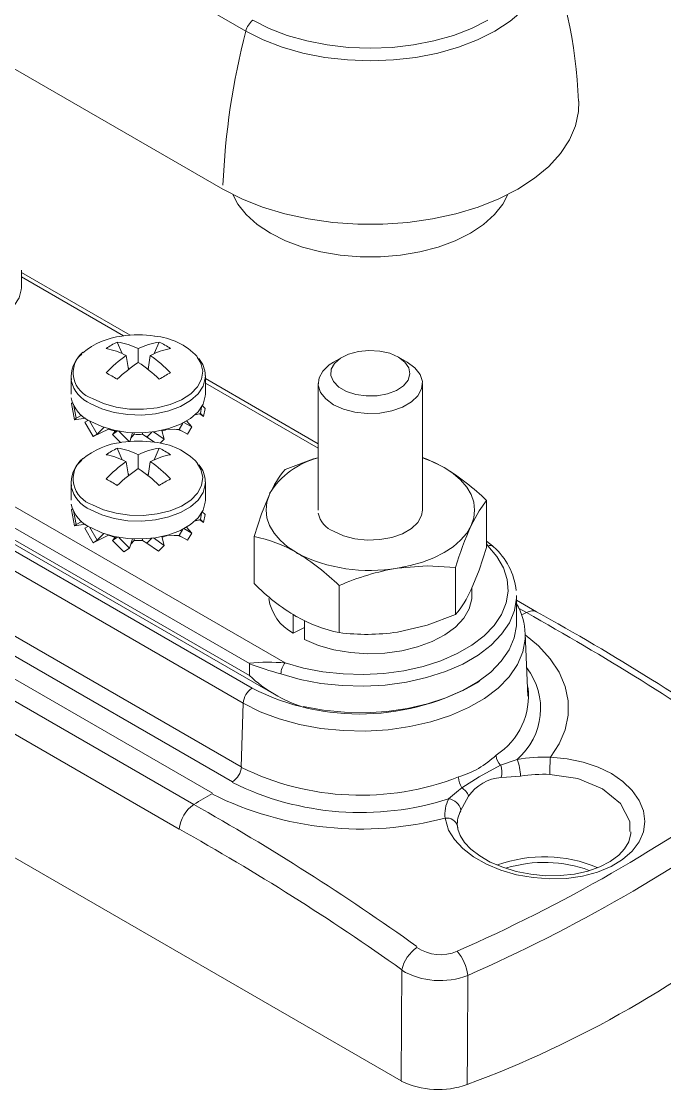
# Model space of a CAD drawing. Header units: inches. Extents: x 0.2 to 16.8, y 0.2 to 10.8.
# Drawn here: x 13.527 to 15.069, y 4.571 to 7.135 of the extents above; entities that cross this region are included whole.
import ezdxf

# ---------------------------------------------------------------- set-up
doc = ezdxf.new("R2010")
doc.units = ezdxf.units.IN
doc.header["$MEASUREMENT"] = 0

msp = doc.modelspace()

# ---------------------------------------------------------------- linework, layer by layer
at = {"color": 7, "linetype": 'Continuous', "lineweight": 0}
for p, q in [((14.0647, 7.1112), (11.1868, 8.7726)), ((11.2041, 7.3014), (14.1593, 5.5955)), ((14.0736, 5.5935), (11.2452, 7.2263)), ((11.2452, 7.1977), (14.0736, 5.5649)), ((11.2516, 7.1675), (14.08, 5.5347)), ((14.0588, 5.4988), (11.2304, 7.1316)), ((11.2258, 6.9786), (14.0542, 5.3458)), ((14.033, 5.31), (11.2046, 6.9428)), ((11.1116, 6.8885), (13.94, 5.2557)), ((13.9055, 5.1963), (11.0771, 6.8292)), ((13.772, 6.3799), (13.5268, 6.5214)), ((14.2386, 6.1106), (13.9681, 6.2667)), ((14.6451, 5.8759), (14.6424, 5.8813)), ((14.6451, 5.8759), (14.6424, 5.8774)), ((13.9853, 5.2824), (13.204, 5.7334)), ((14.7376, 5.7161), (14.719, 5.7268)), ((14.0736, 5.5649), (14.0736, 5.5935)), ((14.0542, 5.3458), (14.0588, 5.4988)), ((14.676, 5.3497), (14.7154, 5.3638))]:
    msp.add_line(p, q, dxfattribs=at)
at = {"color": 7, "linetype": 'Continuous', "lineweight": 15}
for p, q in [((11.1321, 8.3933), (14.01, 6.7319)), ((11.1935, 7.2169), (14.1384, 5.5168)), ((10.5279, 6.8496), (14.4375, 4.5926)), ((13.5268, 6.495), (13.5268, 6.5377)), ((13.7876, 6.3816), (13.5268, 6.5321)), ((13.7568, 6.3651), (13.7687, 6.3373)), ((13.8573, 6.3651), (13.8454, 6.3373)), ((13.7783, 6.3328), (13.7834, 6.2991)), ((13.8071, 6.3162), (13.8071, 6.3495)), ((13.8359, 6.3328), (13.8307, 6.2991)), ((14.2964, 6.3291), (14.2752, 6.3169)), ((14.452, 6.3169), (14.4307, 6.3291)), ((13.6461, 6.283), (13.6461, 6.2402)), ((13.6461, 6.283), (13.6463, 6.2782)), ((13.7825, 6.3051), (13.7847, 6.3001)), ((13.8316, 6.3051), (13.8295, 6.3001)), ((13.9681, 6.2402), (13.9681, 6.283)), ((14.2386, 6.1212), (13.9681, 6.2774)), ((14.2386, 6.2659), (14.2386, 5.9621)), ((14.4886, 5.9621), (14.4886, 6.2659)), ((13.6498, 6.2204), (13.647, 6.2176)), ((13.647, 6.2176), (13.6543, 6.1787)), ((13.658, 6.1824), (13.6517, 6.2158)), ((13.9591, 6.2096), (13.9561, 6.1939)), ((13.9671, 6.2061), (13.9607, 6.2125)), ((13.9634, 6.1866), (13.9671, 6.2061)), ((13.6543, 6.1787), (13.6806, 6.1827)), ((13.6543, 6.1787), (13.658, 6.1824)), ((13.658, 6.1824), (13.672, 6.1897)), ((13.6875, 6.178), (13.6789, 6.173)), ((13.9413, 6.1902), (13.9546, 6.1931)), ((13.9433, 6.1907), (13.9561, 6.1939)), ((13.9634, 6.1866), (13.9546, 6.1931)), ((13.9561, 6.1939), (13.9634, 6.1866)), ((13.6789, 6.173), (13.6989, 6.1384)), ((13.7089, 6.1442), (13.6905, 6.1762)), ((13.6989, 6.1384), (13.736, 6.1564)), ((13.7089, 6.1442), (13.7244, 6.1605)), ((13.736, 6.1568), (13.736, 6.1564)), ((13.7571, 6.1519), (13.7452, 6.1436)), ((13.869, 6.1321), (13.8639, 6.1533)), ((13.8781, 6.1564), (13.8781, 6.1568)), ((13.8781, 6.1564), (13.9052, 6.1557)), ((13.9138, 6.1707), (13.9052, 6.1557)), ((13.9052, 6.1557), (13.9252, 6.1442)), ((13.9352, 6.1615), (13.9167, 6.1722)), ((13.9352, 6.1615), (13.923, 6.1758)), ((13.9252, 6.1442), (13.9352, 6.1615)), ((13.6989, 6.1384), (13.7089, 6.1442)), ((13.7476, 6.1457), (13.7452, 6.1436)), ((13.7452, 6.1436), (13.7647, 6.1241)), ((13.7852, 6.1267), (13.7606, 6.1512)), ((13.7865, 6.1268), (13.793, 6.1476)), ((13.789, 6.1349), (13.797, 6.1438)), ((13.797, 6.1475), (13.797, 6.1438)), ((13.8172, 6.1438), (13.8172, 6.1475)), ((13.8172, 6.1438), (13.828, 6.1373)), ((13.8249, 6.1392), (13.8351, 6.1324)), ((13.8399, 6.1493), (13.828, 6.1373)), ((13.828, 6.1373), (13.8464, 6.1246)), ((13.869, 6.1321), (13.8435, 6.1497)), ((13.8592, 6.1223), (13.869, 6.1321)), ((13.7568, 6.1103), (13.7687, 6.0826)), ((13.8573, 6.1103), (13.8454, 6.0826)), ((13.7783, 6.0781), (13.7834, 6.0444)), ((13.8071, 6.0615), (13.8071, 6.0947)), ((13.8359, 6.0781), (13.8307, 6.0444)), ((13.7825, 6.0503), (13.7847, 6.0454)), ((13.8316, 6.0503), (13.8295, 6.0454)), ((13.6461, 6.0282), (13.6461, 5.9855)), ((13.6461, 6.0282), (13.6463, 6.0234)), ((13.9681, 5.9855), (13.9681, 6.0282)), ((14.6424, 5.8721), (14.6424, 5.9848)), ((13.6498, 5.9656), (13.647, 5.9629)), ((13.647, 5.9629), (13.6543, 5.924)), ((13.658, 5.9277), (13.6517, 5.9611)), ((13.9591, 5.9549), (13.9561, 5.9392)), ((13.9671, 5.9513), (13.9607, 5.9577)), ((13.9634, 5.9319), (13.9671, 5.9513)), ((13.6543, 5.924), (13.6806, 5.928)), ((13.6543, 5.924), (13.658, 5.9277)), ((13.658, 5.9277), (13.672, 5.9349)), ((13.6875, 5.9233), (13.6789, 5.9183)), ((13.7089, 5.8894), (13.6905, 5.9214)), ((13.9352, 5.9068), (13.923, 5.921)), ((13.9413, 5.9355), (13.9546, 5.9384)), ((13.9433, 5.936), (13.9561, 5.9392)), ((13.9634, 5.9319), (13.9546, 5.9384)), ((13.9561, 5.9392), (13.9634, 5.9319)), ((13.6789, 5.9183), (13.6989, 5.8837)), ((13.6989, 5.8837), (13.736, 5.9016)), ((13.7089, 5.8894), (13.7244, 5.9058)), ((13.736, 5.9021), (13.736, 5.9016)), ((13.7571, 5.8972), (13.7452, 5.8889)), ((13.7861, 5.871), (13.7606, 5.8965)), ((13.869, 5.8774), (13.8639, 5.8986)), ((13.8781, 5.9016), (13.8781, 5.9021)), ((13.8781, 5.9016), (13.9052, 5.901)), ((13.9138, 5.916), (13.9052, 5.901)), ((13.9052, 5.901), (13.9252, 5.8894)), ((13.9352, 5.9068), (13.9167, 5.9174)), ((13.9252, 5.8894), (13.9352, 5.9068)), ((14.0847, 5.7859), (14.0847, 5.8986)), ((13.6989, 5.8837), (13.7089, 5.8894)), ((13.7476, 5.891), (13.7452, 5.8889)), ((13.7452, 5.8889), (13.7725, 5.8616)), ((13.7725, 5.8616), (13.7861, 5.871)), ((13.7861, 5.871), (13.793, 5.8929)), ((13.789, 5.8802), (13.797, 5.8891)), ((13.797, 5.8928), (13.797, 5.8891)), ((13.8172, 5.8891), (13.8172, 5.8928)), ((13.8172, 5.8891), (13.828, 5.8826)), ((13.8249, 5.8844), (13.8351, 5.8776)), ((13.8399, 5.8945), (13.828, 5.8826)), ((13.828, 5.8826), (13.8553, 5.8637)), ((13.869, 5.8774), (13.8435, 5.895)), ((13.8553, 5.8637), (13.869, 5.8774)), ((14.5677, 5.7112), (14.5677, 5.8239)), ((14.2888, 5.668), (14.2888, 5.7807)), ((14.6071, 5.758), (14.6071, 5.7762)), ((14.7138, 5.6922), (14.7138, 5.7559)), ((14.7617, 5.7181), (14.7138, 5.7457)), ((14.1784, 5.7121), (14.1784, 5.6667)), ((14.2054, 5.6969), (14.2054, 5.6511)), ((14.2054, 5.68), (14.1784, 5.6667)), ((14.7411, 5.5158), (14.7347, 5.6661)), ((14.5722, 5.2047), (14.5725, 5.2003))]:
    msp.add_line(p, q, dxfattribs=at)
at = {"color": 7, "linetype": 'Continuous', "lineweight": 0, "flags": 128}
for points in [[(14.7741, 7.3417), (14.7826, 7.3156), (14.7862, 7.2838), (14.7826, 7.2519), (14.7718, 7.2206), (14.754, 7.1904), (14.7296, 7.1618), (14.6989, 7.1352), (14.6624, 7.1112), (14.6208, 7.0902), (14.5749, 7.0725), (14.5253, 7.0583), (14.4729, 7.0481), (14.4187, 7.0419), (14.3636, 7.0398), (14.3084, 7.0419), (14.2542, 7.0481), (14.2018, 7.0583), (14.1522, 7.0725), (14.1063, 7.0902), (14.0647, 7.1112)], [(14.0817, 7.1375), (14.1209, 7.1176), (14.1643, 7.1009), (14.211, 7.0876), (14.2604, 7.0779), (14.3115, 7.0721), (14.3636, 7.0701), (14.4156, 7.0721), (14.4667, 7.0779), (14.5161, 7.0876), (14.5628, 7.1009), (14.6062, 7.1176), (14.6454, 7.1375)], [(13.6976, 6.2296), (13.7237, 6.2175), (13.7537, 6.2089), (13.7862, 6.2043), (13.8196, 6.2038), (13.8525, 6.2074), (13.8833, 6.215), (13.9105, 6.2263), (13.9328, 6.2407), (13.9493, 6.2575), (13.9591, 6.276), (13.9619, 6.2953), (13.9573, 6.3144), (13.9485, 6.3292)], [(13.6932, 6.2172), (13.7194, 6.205), (13.7494, 6.1962), (13.7819, 6.1912), (13.8155, 6.1901), (13.8487, 6.1932), (13.8802, 6.2002), (13.9084, 6.2107), (13.9322, 6.2245), (13.9505, 6.2408), (13.9626, 6.2589), (13.9678, 6.2781), (13.968, 6.2846)], [(13.6976, 5.9749), (13.7237, 5.9628), (13.7537, 5.9542), (13.7862, 5.9496), (13.8196, 5.949), (13.8525, 5.9527), (13.8833, 5.9603), (13.9105, 5.9716), (13.9328, 5.986), (13.9493, 6.0028), (13.9591, 6.0213), (13.9619, 6.0406), (13.9573, 6.0597), (13.9485, 6.0745)], [(13.6932, 5.9625), (13.7194, 5.9503), (13.7494, 5.9415), (13.7819, 5.9364), (13.8155, 5.9354), (13.8487, 5.9385), (13.8802, 5.9454), (13.9084, 5.956), (13.9322, 5.9698), (13.9505, 5.986), (13.9626, 6.0042), (13.9678, 6.0234), (13.968, 6.0299)], [(14.1593, 5.5955), (14.2033, 5.5828), (14.2499, 5.5739), (14.2982, 5.5687), (14.3472, 5.5674), (14.3961, 5.57), (14.444, 5.5765), (14.4898, 5.5868), (14.5327, 5.6006), (14.5719, 5.6177), (14.6066, 5.6377), (14.6362, 5.6603), (14.6601, 5.6851), (14.6779, 5.7116), (14.6891, 5.7392), (14.6937, 5.7674), (14.6915, 5.7957), (14.6825, 5.8236), (14.6669, 5.8505), (14.6451, 5.8759)], [(14.7138, 5.7568), (14.7137, 5.7508), (14.7089, 5.721), (14.697, 5.6918), (14.6782, 5.6639), (14.653, 5.6377), (14.6217, 5.6138), (14.585, 5.5926), (14.5436, 5.5746), (14.4983, 5.56), (14.4499, 5.5492), (14.3994, 5.5423), (14.3477, 5.5395), (14.2959, 5.5409), (14.2449, 5.5463), (14.1956, 5.5558), (14.1492, 5.5692)], [(14.7376, 5.7161), (14.7319, 5.7129), (14.7263, 5.7098), (14.7259, 5.7096)], [(14.7376, 5.7161), (14.7442, 5.719), (14.7506, 5.7203), (14.7564, 5.72), (14.7616, 5.7182), (14.7618, 5.718)], [(14.7348, 5.6645), (14.7346, 5.6526), (14.7291, 5.6216), (14.7163, 5.5913), (14.6964, 5.5622), (14.6699, 5.535), (14.6373, 5.5102), (14.5991, 5.4881), (14.556, 5.4693), (14.5089, 5.454), (14.4586, 5.4425), (14.4061, 5.4351), (14.3523, 5.4319), (14.2983, 5.433), (14.245, 5.4383), (14.1935, 5.4478), (14.1447, 5.4612), (14.0995, 5.4783), (14.0588, 5.4988)], [(14.7348, 5.6627), (14.7665, 5.6359), (14.7946, 5.6052), (14.816, 5.5727), (14.8305, 5.5389), (14.8378, 5.5044), (14.838, 5.4697), (14.8308, 5.4351), (14.8166, 5.4014), (14.7954, 5.3688)], [(14.7954, 5.3688), (14.8353, 5.3651), (14.8737, 5.3572), (14.9095, 5.3452), (14.9416, 5.3296), (14.9693, 5.3107), (14.9917, 5.2891), (15.0081, 5.2655), (15.0182, 5.2406), (15.0216, 5.2151), (15.0181, 5.1899), (15.0078, 5.1657), (14.9911, 5.1434), (14.9685, 5.1235), (14.9406, 5.1066), (14.9082, 5.0933), (14.8724, 5.0838), (14.834, 5.0784), (14.7941, 5.0772), (14.7538, 5.0802), (14.7143, 5.0872), (14.6766, 5.0981), (14.6419, 5.1125), (14.6111, 5.1299), (14.5853, 5.1497), (14.5651, 5.1713), (14.551, 5.1941), (14.5426, 5.2229)], [(14.5826, 5.2958), (14.6241, 5.3218), (14.676, 5.3497)], [(14.7236, 5.3235), (14.6903, 5.3208), (14.6775, 5.3205)], [(14.9857, 5.1906), (14.9859, 5.2151), (14.9632, 5.2579), (14.92, 5.2935), (14.8613, 5.3178), (14.7935, 5.3279)], [(14.5513, 5.2691), (14.575, 5.2894), (14.5826, 5.2958)], [(14.5991, 5.2752), (14.5941, 5.2671), (14.5801, 5.2407)], [(14.4375, 4.5926), (14.4382, 4.7351), (14.4388, 4.8582)], [(14.5974, 4.8457), (14.5962, 4.6695), (14.5957, 4.5839)]]:
    msp.add_lwpolyline(points, dxfattribs=at)
at = {"color": 7, "linetype": 'Continuous', "lineweight": 15, "flags": 128}
for points in [[(14.01, 6.7319), (14.0552, 6.7088), (14.1049, 6.689), (14.1583, 6.6728), (14.2148, 6.6605), (14.2734, 6.6521), (14.3334, 6.6479), (14.3937, 6.6479), (14.4537, 6.6521), (14.5123, 6.6605), (14.5688, 6.6728), (14.6222, 6.689), (14.6719, 6.7088), (14.7171, 6.7319), (14.7571, 6.758), (14.7914, 6.7867), (14.8195, 6.8176), (14.8409, 6.8502), (14.8554, 6.884), (14.8626, 6.9186), (14.8634, 6.9432)], [(14.6933, 6.719), (14.6812, 6.6962), (14.6611, 6.6708), (14.6349, 6.6473), (14.6033, 6.6262), (14.5667, 6.6079), (14.526, 6.5928), (14.482, 6.5812), (14.4356, 6.5733), (14.3877, 6.5694), (14.3394, 6.5694), (14.2915, 6.5733), (14.2451, 6.5812), (14.2011, 6.5928), (14.1604, 6.6079), (14.1238, 6.6262), (14.0922, 6.6473), (14.066, 6.6708), (14.0459, 6.6962), (14.0339, 6.719)], [(13.252, 6.4292), (13.2781, 6.417), (13.3081, 6.4082), (13.3406, 6.4032), (13.3743, 6.4021), (13.4075, 6.4052), (13.4389, 6.4121), (13.4671, 6.4227), (13.4909, 6.4365), (13.5093, 6.4528), (13.5213, 6.4709), (13.5266, 6.4901), (13.5268, 6.495)], [(14.4307, 6.3291), (14.4101, 6.3382), (14.386, 6.3436), (14.3603, 6.3452), (14.3348, 6.3426), (14.3115, 6.3362), (14.292, 6.3264), (14.2778, 6.3139), (14.2699, 6.2997), (14.2691, 6.2847), (14.2752, 6.2702), (14.2879, 6.2572), (14.3062, 6.2467), (14.3287, 6.2393), (14.3538, 6.2358), (14.3797, 6.2363), (14.4044, 6.2408), (14.426, 6.249), (14.443, 6.2603), (14.4541, 6.2738), (14.4585, 6.2885), (14.4559, 6.3033), (14.4464, 6.3172), (14.4307, 6.3291)], [(14.4519, 6.3169), (14.4705, 6.3032), (14.4829, 6.2873), (14.4883, 6.2702), (14.4865, 6.2529), (14.4775, 6.2362), (14.462, 6.2214), (14.4406, 6.2091), (14.4149, 6.2001), (14.3861, 6.1949), (14.356, 6.1938), (14.3264, 6.197), (14.2989, 6.2041), (14.2752, 6.2148), (14.2566, 6.2285), (14.2442, 6.2444), (14.2388, 6.2615), (14.2406, 6.2789), (14.2496, 6.2955), (14.2652, 6.3104), (14.2752, 6.3169)], [(13.6932, 6.1745), (13.7194, 6.1623), (13.7494, 6.1535), (13.7819, 6.1484), (13.8155, 6.1474), (13.8487, 6.1505), (13.8802, 6.1574), (13.9084, 6.168), (13.9322, 6.1817), (13.9505, 6.198), (13.9626, 6.2162), (13.9678, 6.2354), (13.9681, 6.2402)], [(13.7522, 6.1535), (13.7519, 6.152), (13.7476, 6.1457)], [(13.8929, 6.156), (13.9044, 6.1547), (13.9141, 6.1505)], [(14.1594, 6.0595), (14.2274, 6.0848), (14.2386, 6.0874)], [(14.4886, 6.0879), (14.5016, 6.0834), (14.5403, 6.0642)], [(14.5403, 6.0642), (14.5157, 6.0766), (14.4886, 6.0871)], [(14.605, 5.9248), (14.6114, 5.9433), (14.6136, 5.9621), (14.6114, 5.9809), (14.605, 5.9995), (14.5945, 6.0173), (14.5801, 6.0343), (14.5619, 6.05), (14.5403, 6.0642)], [(14.0847, 5.8986), (14.1029, 5.9526), (14.1221, 5.9995)], [(14.1221, 5.9995), (14.1157, 5.9809), (14.1136, 5.9621), (14.1157, 5.9433), (14.1221, 5.9248), (14.1326, 5.9069), (14.147, 5.8899), (14.1652, 5.8742), (14.1868, 5.8601)], [(13.6932, 5.9198), (13.7194, 5.9076), (13.7494, 5.8987), (13.7819, 5.8937), (13.8155, 5.8927), (13.8487, 5.8957), (13.8802, 5.9027), (13.9084, 5.9133), (13.9322, 5.927), (13.9505, 5.9433), (13.9626, 5.9615), (13.9678, 5.9807), (13.9681, 5.9855)], [(14.6424, 5.9848), (14.6242, 5.9603), (14.605, 5.9248)], [(14.2752, 5.9111), (14.2989, 5.9004), (14.3264, 5.8932), (14.356, 5.8901), (14.3861, 5.8911), (14.4149, 5.8963), (14.4406, 5.9053), (14.462, 5.9176), (14.4775, 5.9325), (14.4865, 5.9491), (14.4886, 5.9621)], [(14.4283, 5.8227), (14.4592, 5.8288), (14.4886, 5.8371), (14.5157, 5.8476), (14.5403, 5.8601), (14.5619, 5.8742), (14.5801, 5.8899), (14.5945, 5.9069), (14.605, 5.9248)], [(13.7522, 5.8988), (13.7519, 5.8973), (13.7476, 5.891)], [(13.8929, 5.9013), (13.9044, 5.8999), (13.9141, 5.8958)], [(14.6424, 5.8721), (14.6242, 5.8181), (14.605, 5.7712)], [(14.659, 5.8737), (14.6562, 5.8766), (14.6424, 5.8873)], [(14.5677, 5.8239), (14.4997, 5.8281), (14.4283, 5.8227)], [(14.2054, 5.6511), (14.2391, 5.6372), (14.2763, 5.6267), (14.3161, 5.6201), (14.3572, 5.6174), (14.3985, 5.6189), (14.4388, 5.6243), (14.4769, 5.6336), (14.5118, 5.6464), (14.5424, 5.6626), (14.5678, 5.6814), (14.5873, 5.7025), (14.6003, 5.7252), (14.6065, 5.7488), (14.6071, 5.758)], [(14.2023, 5.4906), (14.251, 5.4818), (14.3013, 5.4768), (14.3523, 5.4759), (14.4031, 5.479), (14.4527, 5.486), (14.5002, 5.4968), (14.5446, 5.5113), (14.5853, 5.5291), (14.6214, 5.5499), (14.6523, 5.5734), (14.6773, 5.5991), (14.6961, 5.6265), (14.7083, 5.6551), (14.7136, 5.6844), (14.7138, 5.6922)], [(14.5677, 5.7112), (14.4997, 5.6859), (14.4283, 5.6692)], [(14.9881, 5.1904), (14.9883, 5.1857), (14.9831, 5.1664), (14.9733, 5.1495), (14.9591, 5.1341), (14.9387, 5.1189), (14.9138, 5.1059), (14.885, 5.0957), (14.8532, 5.0887), (14.819, 5.085), (14.7836, 5.0848), (14.7481, 5.0882), (14.7134, 5.095), (14.6809, 5.105), (14.6512, 5.1176), (14.6257, 5.1323), (14.6046, 5.1485), (14.5891, 5.1648), (14.5786, 5.1813), (14.5732, 5.1967), (14.573, 5.2015)]]:
    msp.add_lwpolyline(points, dxfattribs=at)
at = {"color": 7, "linetype": 'Continuous', "lineweight": 15}
for centre, radius, start, end in [((13.746, 6.9024), 1.1174, 2.0932, 23.1679), ((13.8071, 6.1199), 0.2624, 81.3732, 98.6268), ((13.7872, 6.2031), 0.1772, 96.3204, 129.7368), ((13.8264, 6.2134), 0.1668, 114.6599, 125.3447), ((13.7325, 6.1987), 0.1682, 63.6655, 81.673), ((13.8817, 6.1987), 0.1682, 98.327, 116.3345), ((13.8332, 6.221), 0.1588, 43.474, 85.237), ((13.7877, 6.2134), 0.1669, 54.6558, 65.3397), ((13.7142, 6.2835), 0.0679, 128.8798, 188.4022), ((13.6942, 6.1688), 0.1843, 62.8733, 78.8409), ((13.9459, 6.0882), 0.2966, 124.4081, 136.7305), ((13.9199, 6.1688), 0.1843, 101.1589, 117.1267), ((13.6683, 6.0882), 0.2966, 43.2696, 55.5919), ((14.0104, 6.0113), 0.3666, 123.6956, 133.7767), ((13.6037, 6.0113), 0.3666, 46.2234, 56.3044), ((13.9097, 6.2864), 0.0577, 358.1999, 42.4823), ((12.9779, 4.958), 1.5309, 59.4161, 60.5789), ((14.636, 4.9585), 1.5304, 119.4209, 120.5841), ((13.7239, 6.248), 0.0797, 192.1921, 247.33), ((13.7967, 6.3094), 0.1646, 248.3741, 254.7903), ((13.8179, 6.3082), 0.1634, 286.5138, 291.6413), ((13.8071, 5.8652), 0.2624, 81.3732, 98.6268), ((13.8071, 6.3599), 0.2163, 267.3264, 272.6736), ((13.7872, 5.9484), 0.1772, 96.3205, 129.7368), ((13.8264, 5.9587), 0.1668, 114.6599, 125.3447), ((13.7325, 5.944), 0.1682, 63.6655, 81.6729), ((13.8817, 5.944), 0.1682, 98.3272, 116.3344), ((13.8332, 5.9663), 0.1588, 43.474, 85.2371), ((13.7877, 5.9587), 0.1669, 54.6558, 65.3397), ((13.7142, 6.0288), 0.0679, 128.8796, 188.402), ((13.6942, 5.9141), 0.1843, 62.8733, 78.8409), ((13.9459, 5.8335), 0.2966, 124.4083, 136.7303), ((13.9199, 5.9141), 0.1843, 101.159, 117.1268), ((13.6683, 5.8335), 0.2966, 43.2695, 55.5919), ((14.2843, 5.902), 0.1906, 103.8964, 148.3434), ((14.0104, 5.7566), 0.3666, 123.6955, 133.7767), ((13.6037, 5.7566), 0.3666, 46.2234, 56.3044), ((13.9097, 6.0317), 0.0577, 358.1997, 42.482), ((14.3408, 5.9053), 0.2381, 139.6142, 156.718), ((14.2257, 5.5563), 0.5977, 45.7974, 58.2348), ((12.9779, 4.7034), 1.5308, 59.416, 60.5789), ((14.6368, 4.7023), 1.5321, 119.4215, 120.5835), ((13.7239, 5.9933), 0.0797, 192.1919, 247.33), ((14.2964, 5.9662), 0.059, 191.6165, 248.933), ((15.421, 5.5657), 0.8915, 156.2423, 163.1685), ((13.7967, 6.0546), 0.1646, 248.3741, 254.7903), ((13.8179, 6.0534), 0.1633, 286.5132, 291.642), ((14.0208, 5.5744), 0.3304, 59.8479, 78.8482), ((13.8071, 6.1051), 0.2163, 267.326, 272.6741), ((14.551, 5.7518), 0.163, 6.0017, 48.4792), ((13.8721, 5.3522), 0.5977, 45.7974, 58.2348), ((14.3622, 6.2071), 0.3901, 243.2792, 279.7553), ((14.5263, 5.2453), 0.5857, 99.6387, 113.9199), ((14.4502, 6.149), 0.5153, 224.8153, 239.2492), ((14.3863, 5.8654), 0.2381, 319.6141, 336.7181), ((14.2319, 5.7663), 0.1131, 188.5348, 241.7647), ((14.5942, 5.664), 0.1402, 0.1215, 31.4014), ((12.1777, 1.0124), 5.3683, 54.4211, 61.2264), ((14.3542, 5.996), 0.3344, 239.9547, 258.7293), ((14.3545, 6.1756), 0.5118, 262.6303, 278.2871), ((14.3054, 5.8125), 0.3392, 226.9038, 252.3063), ((14.7804, 4.8032), 0.327, 67.1106, 109.9608), ((14.7805, 4.8013), 0.3153, 70.0015, 106.7073), ((13.6975, 7.0089), 2.5861, 290.3229, 309.3308), ((14.5262, 4.7725), 0.201, 243.8077, 290.225)]:
    msp.add_arc(centre, radius, start, end, dxfattribs=at)
at = {"color": 7, "linetype": 'Continuous', "lineweight": 0}
for centre, radius, start, end in [((14.1126, 7.0989), 0.0494, 128.6105, 165.5986), ((15.8075, 6.6645), 1.7991, 165.6217, 177.5395), ((13.7156, 6.2916), 0.0645, 130.2422, 253.7696), ((13.7248, 6.2916), 0.0808, 193.6403, 247.0151), ((13.7156, 6.0369), 0.0645, 130.2422, 253.7695), ((13.7248, 6.0369), 0.0807, 193.6403, 247.0152), ((14.6505, 5.8632), 0.0138, 51.4809, 113.2245), ((11.2663, -0.4713), 7.0946, 55.54688, 60.70618), ((14.1205, 5.069), 0.5279, 85.7841, 95.0896), ((14.3226, 6.2487), 0.7013, 249.2029, 255.6779), ((14.1921, 5.5679), 0.043, 139.8301, 178.3228), ((14.6109, 5.486), 0.1608, 310.5389, 37.6088), ((14.3379, 6.0403), 0.5676, 242.9709, 300.4086), ((14.5748, 5.5156), 0.1679, 302.4829, 7.6865), ((14.1064, 5.4949), 0.0478, 123.5812, 175.312), ((14.5166, 5.5264), 0.2126, 285.8231, 314.218), ((14.7043, 5.3775), 0.0397, 187.0632, 224.4515), ((14.7806, 4.9622), 0.4069, 87.9197, 99.2201), ((14.6094, 5.3217), 0.1142, 0.9216, 21.8747), ((15.2939, 5.3264), 0.5003, 175.0835, 179.8324), ((14.0066, 5.3497), 0.0478, 303.5812, 355.312), ((14.3403, 5.9238), 0.646, 243.7181, 291.2717), ((14.625, 5.3323), 0.0539, 347.2859, 18.8343), ((14.3406, 5.9299), 0.6936, 243.6782, 287.6849), ((13.0329, 8.4089), 3.8282, 293.6957, 306.1188), ((14.6321, 5.3254), 0.0576, 184.6688, 210.8961), ((14.6838, 5.2192), 0.1015, 93.5256, 146.5002), ((14.7806, 4.9724), 0.3557, 87.92, 99.2199), ((15.3039, 2.9985), 2.6372, 120.0011, 121.1419), ((14.3402, 5.9937), 0.797, 243.5549, 284.7153), ((14.5619, 5.2617), 0.0399, 21.0276, 58.6899), ((13.9851, 5.1897), 0.0799, 124.3674, 175.2627), ((11.0499, 0.1263), 5.8876, 54.42269, 60.6012), ((14.6254, 5.2311), 0.0832, 152.8777, 186.1859), ((14.5472, 5.2355), 0.0338, 13.1377, 83.0151), ((13.0197, 8.4284), 3.9147, 293.7658, 306.0282), ((14.6451, 5.2074), 0.073, 152.9095, 183.0133), ((14.5465, 5.196), 0.0271, 16.1915, 98.1718), ((11.1262, 0.2093), 5.7092, 54.5336, 60.8682), ((14.5279, 4.8378), 0.0916, 125.0244, 166.5228), ((14.5317, 4.9946), 0.0995, 235.4626, 293.4857), ((14.4896, 4.8318), 0.1087, 7.4078, 41.2194), ((14.5306, 5.0154), 0.1824, 239.7644, 291.4555)]:
    msp.add_arc(centre, radius, start, end, dxfattribs=at)

doc.saveas('drawing.dxf')
